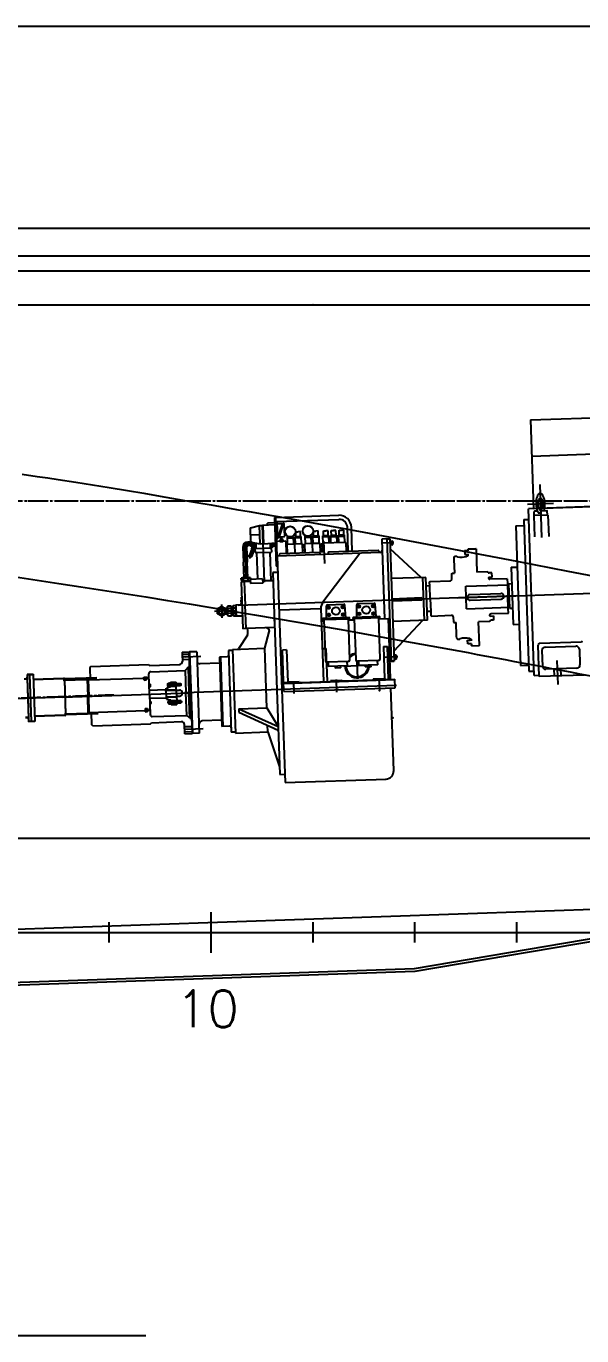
# Model space of a CAD drawing. Extents: x -79364 to 3230, y 28528 to 72157.
# Drawn here: x -68678 to -65952, y 46279 to 52697 of the extents above; entities that cross this region are included whole.
import ezdxf

# ---------------------------------------------------------------- set-up
doc = ezdxf.new("R2010")
doc.units = 0
doc.header["$LTSCALE"] = 500
doc.linetypes.add('CENTER', pattern=[7, 4, -1, 1, -1])
doc.linetypes.add('PHANTOM', pattern=[2.1, 1.25, -0.2, 0.125, -0.2, 0.125, -0.2])
doc.layers.get('0').update_dxf_attribs({"linetype": 'CONTINUOUS'})
doc.layers.add('AM_5', color=1, linetype='CONTINUOUS', lineweight=25)
for name, color, linetype in [('S0CE1', 1, 'CENTER'), ('S0CO1', 1, 'CONTINUOUS'), ('S0CO2', 2, 'CONTINUOUS'), ('S0CO3', 3, 'CONTINUOUS'), ('S0PH1', 1, 'PHANTOM'), ('S0TX2', 2, 'CONTINUOUS')]:
    doc.layers.add(name, color=color, linetype=linetype)
doc.styles.add('18', font='romans', dxfattribs={"height": 180})

# ---------------------------------------------------------------- blocks, each defined once
blk = doc.blocks.new('A$C64097268')
for p, q in [((5000, -100), (5000, 100)), ((-2758.9, 0), (35128.7, 0)), ((4500, -50), (4500, 50)), ((5500, -50), (5500, 50)), ((6000, -50), (6000, 50)), ((6500, -50), (6500, 50))]:
    blk.add_line(p, q)
at = {"layer": 'S0TX2', "style": '18'}
blk.add_text('10', height=180, dxfattribs=at).set_placement((4827.6, -464.2))
blk = doc.blocks.new('*S9')
at = {"layer": 'AM_5', "color": 1}
blk.add_line((-469929.8, -26161.2), (-475396.5, -26161.2), dxfattribs=at)
blk = doc.blocks.new('prop')
at = {"color": 0, "linetype": 'ByBlock'}
for p, q in [((-3407.2, 866.7), (-3417.2, 866.3)), ((-3373, 887.9), (-3402.9, 886.9)), ((-3402.9, 886.9), (-3402.4, 871.9)), ((-3402.4, 871.8), (-3395.5, 672.5)), ((-3390.9, 887.3), (-3383, 657.4)), ((-3373, 887.9), (-3365, 658)), ((-3223.5, 868), (-3372.1, 862.9)), ((-3060.3, 871.2), (-3219.1, 865.7)), ((-3212.5, 693.3), (-3218.3, 863.2)), ((-3400.7, 676.8), (-3410.7, 676.5)), ((-3395.5, 672), (-3395, 657)), ((-3365, 658), (-3395, 657)), ((-3217.3, 688.2), (-3365.9, 683)), ((-3054.2, 696.3), (-3213, 690.8))]:
    blk.add_line(p, q, dxfattribs=at)
at = {"color": 0, "linetype": 'PHANTOM'}
blk.add_line((-2977.7, 786.5), (-7020, 646.6), dxfattribs=at)
at = {"color": 0, "linetype": 'ByBlock'}
for centre, start, end in [((-3407.4, 871.7), 271.982, 1.982), ((-3223.3, 863.1), 1.982, 91.982), ((-3400.5, 671.8), 1.982, 91.982), ((-3217.5, 693.2), 271.982, 1.982)]:
    blk.add_arc(centre, 5, start, end, dxfattribs=at)
blk = doc.blocks.new('ge')
at = {"color": 0, "linetype": 'ByBlock'}
for p, q in [((-933.2, 2136.6), (-383.6, 2155.6)), ((-933.2, 2136.6), (-918.2, 1702.3)), ((-927.1, 1959.5), (-377.4, 1978.5)), ((-887.3, 1820.1), (-878.3, 1560.6)), ((-887.3, 1820.1), (-878.3, 1560.6)), ((226.1, 1741.9), (-943.2, 1701.4)), ((-2184.4, 1658.7), (-1873.5, 1669.5)), ((-820.7, 1726.6), (-947.2, 1722.3)), ((-914.9, 884.4), (-943.2, 1701.4)), ((-918.2, 1702.3), (-368.5, 1721.3)), ((-847.1, 1670.7), (-917, 1668.3)), ((-914.5, 1668.4), (-914.3, 1688.5)), ((-912.4, 1690.4), (-899.9, 1690.9)), ((-894.8, 1681.7), (-893.2, 1681.6)), ((-891.6, 1681.7), (-893.2, 1681.6)), ((-891.6, 1681.7), (-890.3, 1681.7)), ((-890.3, 1681.7), (-882.9, 1681.8)), ((-883.8, 1693.9), (-884, 1694.6)), ((-883.6, 1692.9), (-883.8, 1693.9)), ((-883.4, 1692.1), (-883.6, 1692.9)), ((-883.2, 1691), (-883.4, 1692.1)), ((-883.3, 1691.5), (-853.2, 1692.5)), ((-882.9, 1689.8), (-883.2, 1691)), ((-882.5, 1688.3), (-882.9, 1689.8)), ((-882.5, 1688.3), (-882.4, 1687.8)), ((-882.4, 1687.8), (-881.5, 1683.6)), ((-882.1, 1686.8), (-881.7, 1684.8)), ((-849.6, 1670.6), (-851.2, 1690.7)), ((-847.1, 1670.7), (-843.4, 1565.6)), ((-2307.2, 1607.7), (-2262.6, 1619.2)), ((-2304.8, 1537.7), (-2307.2, 1607.7)), ((-2262.6, 1619.2), (-2247.6, 1619.7)), ((-2259.5, 1529.3), (-2262.6, 1619.2)), ((-2187.7, 1621.8), (-2247.6, 1619.7)), ((-2244.5, 1529.8), (-2247.6, 1619.7)), ((-2241.5, 1529.9), (-2244.6, 1619.8)), ((-2188, 1631.8), (-2223, 1630.6)), ((-2222.6, 1620.6), (-2223, 1630.6)), ((-2184.4, 1658.7), (-2188.9, 1658.6)), ((-2188.9, 1658.6), (-2180.7, 1419.4)), ((-2173.7, 1419.7), (-2181.9, 1658.8)), ((-2181.2, 1638.8), (-1872.9, 1649.5)), ((-2175, 1635.2), (-2181.1, 1635)), ((-2172.3, 1556.1), (-2175, 1635.2)), ((-2149.4, 1628), (-2174.7, 1627.2)), ((-2171.1, 1562.6), (-2148.5, 1630.9)), ((-2168.8, 1561.8), (-2146.1, 1630.1)), ((-2166.4, 1561), (-2143.7, 1629.3)), ((-2143.7, 1629.3), (-2148.5, 1630.9)), ((-2143.2, 1628.3), (-2144.1, 1628.2)), ((-2139, 1566.6), (-2141.1, 1626.3)), ((-1827.4, 1491.7), (-1831.5, 1610.9)), ((-1807.4, 1492.4), (-1811.5, 1611.6)), ((-1005.3, 1617.2), (-965.3, 1618.6)), ((-1005.3, 1617.2), (-981.7, 933.6)), ((-966.4, 1648.6), (-941.4, 1649.4)), ((-966.4, 1648.6), (-940.6, 905)), ((-941.3, 1647.9), (-941, 1647.9)), ((-917, 1668.3), (-913.4, 1563.3)), ((-2261.1, 1574.2), (-2306, 1572.7)), ((-2304.9, 1543.3), (-2305.7, 1539.8)), ((-2178.4, 1555.9), (-2172.3, 1556.1)), ((-2133.8, 1542.1), (-2177.4, 1540.6)), ((-2172.5, 1563.5), (-2170.8, 1563.5)), ((-2171.1, 1562.6), (-2166.4, 1561)), ((-2165.5, 1563.7), (-2141, 1564.6)), ((-2163.5, 1548.9), (-2163.2, 1541.6)), ((-2161.4, 1549.5), (-2148.9, 1549.9)), ((-2161.1, 1541.1), (-2148.6, 1541.5)), ((-2161.1, 1541.1), (-2148.6, 1541.5)), ((-2159.1, 1541.7), (-2159.3, 1549)), ((-2158.2, 1549.6), (-2158.7, 1564)), ((-2155.2, 1549.7), (-2155.7, 1564.1)), ((-2155.2, 1549.7), (-2154.9, 1541.3)), ((-2152.2, 1549.8), (-2152.7, 1564.2)), ((-2150.7, 1542), (-2151, 1549.3)), ((-2146.6, 1542.2), (-2146.8, 1549.4)), ((-2133.8, 1542.1), (-2131.7, 1481.2)), ((-2095.9, 1564.2), (-2125.8, 1563.2)), ((-2124.6, 1526.2), (-2125.8, 1563.2)), ((-2095.6, 1557.2), (-2125.6, 1556.2)), ((-2119.9, 1565), (-2119.8, 1563.4)), ((-2110.8, 1563.7), (-2119.8, 1563.4)), ((-2110.8, 1563.7), (-2101.9, 1564)), ((-2101.9, 1565.6), (-2101.9, 1564)), ((-2094.6, 1527.3), (-2095.9, 1564.2)), ((-2088.3, 1579.2), (-2088, 1579.2)), ((-2057.4, 1565.6), (-2087.4, 1564.5)), ((-2086.1, 1527.6), (-2087.4, 1564.5)), ((-2057.1, 1558.6), (-2087.1, 1557.5)), ((-2084.6, 1588.6), (-2073.2, 1589)), ((-2083.8, 1564.7), (-2084.6, 1588.6)), ((-2061.8, 1589.4), (-2073.2, 1589)), ((-2060.9, 1565.4), (-2061.8, 1589.4)), ((-2056.1, 1528.6), (-2057.4, 1565.6)), ((-2008.9, 1567.2), (-2038.9, 1566.2)), ((-2037.6, 1529.2), (-2038.9, 1566.2)), ((-2008.7, 1560.3), (-2038.6, 1559.2)), ((-2033, 1568), (-2032.9, 1566.4)), ((-2023.9, 1566.7), (-2032.9, 1566.4)), ((-2023.9, 1566.7), (-2014.9, 1567)), ((-2015, 1568.7), (-2014.9, 1567)), ((-2007.6, 1530.3), (-2008.9, 1567.2)), ((-2001.3, 1582.2), (-2001.1, 1582.3)), ((-1970.4, 1568.6), (-2000.4, 1567.5)), ((-1999.1, 1530.6), (-2000.4, 1567.5)), ((-1970.2, 1561.6), (-2000.2, 1560.5)), ((-1997.7, 1591.6), (-1986.3, 1592)), ((-1996.9, 1567.7), (-1997.7, 1591.6)), ((-1974.8, 1592.4), (-1986.3, 1592)), ((-1974, 1568.5), (-1974.8, 1592.4)), ((-1969.2, 1531.6), (-1970.4, 1568.6)), ((-1921.7, 1570.2), (-1951.7, 1569.1)), ((-1950.4, 1532.2), (-1951.7, 1569.1)), ((-1921.5, 1563.2), (-1951.4, 1562.1)), ((-1949, 1593.2), (-1937.5, 1593.6)), ((-1948.1, 1569.3), (-1949, 1593.2)), ((-1947.8, 1543.2), (-1944, 1432.6)), ((-1926.1, 1593.9), (-1937.5, 1593.6)), ((-1925.3, 1570), (-1926.1, 1593.9)), ((-1920.4, 1533.2), (-1921.7, 1570.2)), ((-1883.2, 1571.5), (-1913.2, 1570.5)), ((-1911.9, 1533.5), (-1913.2, 1570.5)), ((-1883, 1564.5), (-1913, 1563.5)), ((-1910.5, 1594.5), (-1899, 1594.9)), ((-1909.7, 1570.6), (-1910.5, 1594.5)), ((-1887.6, 1595.3), (-1899, 1594.9)), ((-1886.8, 1571.4), (-1887.6, 1595.3)), ((-1882, 1534.5), (-1883.2, 1571.5)), ((-1845.1, 1572.8), (-1875, 1571.8)), ((-1873.8, 1534.8), (-1875, 1571.8)), ((-1844.8, 1565.8), (-1874.8, 1564.8)), ((-1872.3, 1595.8), (-1860.9, 1596.2)), ((-1871.5, 1571.9), (-1872.3, 1595.8)), ((-1849.4, 1596.6), (-1860.9, 1596.2)), ((-1848.6, 1572.7), (-1849.4, 1596.6)), ((-1843.8, 1535.8), (-1845.1, 1572.8)), ((-1638, 1553.3), (-1662.9, 1552.4)), ((-1662.9, 1552.4), (-1661, 1497.4)), ((-1638, 1553.3), (-1623, 1553.8)), ((-1638, 1553.3), (-1617.2, 953.6)), ((-1638, 1553.3), (-1617.2, 953.6)), ((-1623, 1553.8), (-1602.2, 954.2)), ((-1622.6, 1542.8), (-1611.8, 1543.2)), ((-1611.2, 1525.2), (-1611.8, 1543.2)), ((-1610.6, 1542), (-1610, 1526.4)), ((-2343.7, 1513.1), (-2341.1, 1439.5)), ((-2334.7, 1513.4), (-2329.5, 1363)), ((-2325.7, 1513.7), (-2323.1, 1440.1)), ((-2305.7, 1538.4), (-2320.5, 1537.9)), ((-2300.2, 1529.6), (-2320.2, 1528.9)), ((-2305.1, 1520.5), (-2319.9, 1519.9)), ((-2306.9, 1529.4), (-2298, 1529.7)), ((-2305, 1519.1), (-2305.7, 1539.8)), ((-2304, 1515.6), (-2305, 1519.1)), ((-2304.8, 1537.7), (-2259.5, 1529.3)), ((-2298.9, 1536.6), (-2304.7, 1536.4)), ((-2299.1, 1522.7), (-2304.2, 1522.6)), ((-2304, 1515.6), (-2300.2, 1515.8)), ((-2297, 1536.2), (-2303.6, 1494.3)), ((-2298, 1529.7), (-2301.6, 1529.6)), ((-2291.1, 1535.1), (-2297.7, 1493.3)), ((-2285.2, 1534), (-2291.7, 1492.4)), ((-2289.8, 1506.3), (-2199.8, 1509.4)), ((-2284.8, 1506.5), (-2284.1, 1486.5)), ((-2284.1, 1486.5), (-2204.1, 1489.2)), ((-2281, 1533.3), (-2280, 1506.6)), ((-2276.6, 1486.7), (-2272.1, 1356.2)), ((-2259.5, 1529.3), (-2184.5, 1531.9)), ((-2245.8, 1535.8), (-2239, 1341)), ((-2211.6, 1489), (-2206.8, 1348.5)), ((-2210.3, 1531), (-2209.5, 1509.1)), ((-2204.8, 1509.2), (-2204.1, 1489.2)), ((-2201.6, 1533), (-2189.6, 1533.5)), ((-2200.6, 1531.3), (-2199.8, 1509.4)), ((-2200.6, 1531.3), (-2200.3, 1522.7)), ((-2199.5, 1526.2), (-2186.5, 1526.6)), ((-2199.2, 1519.3), (-2186.3, 1519.7)), ((-2185.8, 1531.8), (-2185.5, 1523.2)), ((-1670.7, 1487.1), (-2175.4, 1469.6)), ((-2165.6, 1477), (-2165.4, 1470)), ((-1968.9, 1486.8), (-2162.7, 1480.1)), ((-2090.3, 1527.4), (-2128.8, 1526.1)), ((-2128.8, 1526.1), (-2127.3, 1481.3)), ((-2051.9, 1528.7), (-2090.3, 1527.4)), ((-2090.3, 1527.4), (-2088.8, 1482.6)), ((-2050.3, 1484), (-2051.9, 1528.7)), ((-2041.7, 1524), (-2051.7, 1523.6)), ((-2051.7, 1523.6), (-2050.8, 1498.8)), ((-2050.8, 1498.8), (-2040.8, 1499.1)), ((-2003.4, 1530.4), (-2041.9, 1529.1)), ((-2041.9, 1529.1), (-2040.3, 1484.3)), ((-1964.9, 1531.7), (-2003.4, 1530.4)), ((-2003.4, 1530.4), (-2001.8, 1485.7)), ((-1965.8, 1483.9), (-1965.5, 1476.9)), ((-1963.4, 1487), (-1964.9, 1531.7)), ((-1954.7, 1527), (-1964.7, 1526.7)), ((-1963.9, 1501.7), (-1953.9, 1502.1)), ((-1839, 1536), (-1954.9, 1532)), ((-1954.9, 1532), (-1954.7, 1527)), ((-1953.4, 1487.3), (-1954.9, 1532)), ((-1951.2, 1244.8), (-1769.6, 1483.7)), ((-1925.8, 1485.3), (-1925.5, 1478.3)), ((-1681, 1496.8), (-1922.9, 1488.4)), ((-1839, 1536), (-1837.4, 1491.3)), ((-1676.7, 1494.6), (-1676.5, 1486.9)), ((-1602.8, 1534.5), (-1664.8, 1532.3)), ((-1661, 1497.4), (-1649.5, 1162.6)), ((-1611.2, 1525.2), (-1622, 1524.8)), ((-1470.1, 1364), (-1621.3, 1505.1)), ((-1238.9, 1495), (-1256.5, 1494.4)), ((-1256.5, 1494.4), (-1255.9, 1476.4)), ((-1255.9, 1476.4), (-1243.9, 1476.8)), ((-1243.8, 1475.8), (-1243.9, 1476.8)), ((-1239.2, 1476), (-1239.4, 1480)), ((-1238.2, 1504.5), (-1239.2, 1503.4)), ((-1239.1, 1500.2), (-1239.2, 1503.4)), ((-1238.9, 1495), (-1239.2, 1503.4)), ((-1238.2, 1504.5), (-1201.3, 1505.7)), ((-1201.3, 1505.7), (-1200.2, 1504.8)), ((-1200.2, 1504.8), (-1201.3, 1505.7)), ((-1200.2, 1504.8), (-1196.2, 1389.8)), ((-2338.5, 1362.7), (-2341.1, 1439.5)), ((-2320.5, 1363.3), (-2323.1, 1440.1)), ((-2306.2, 1457.6), (-2318.4, 1473)), ((-2173.7, 1419.7), (-2180.7, 1419.4)), ((-2175.4, 1469.6), (-2167.1, 1231.4)), ((-1308.7, 1462.5), (-1308.8, 1462.6)), ((-1308.8, 1462), (-1308.4, 1452)), ((-1308.4, 1452), (-1306.1, 1385.6)), ((-1306.5, 1465.9), (-1307.1, 1466.4)), ((-1303, 1468.2), (-1294, 1468.5)), ((-1244, 1470.2), (-1239, 1470.4)), ((-1239.2, 1476), (-1243.8, 1475.8)), ((-1239, 1470.4), (-1239.2, 1476)), ((-1028.3, 1414.3), (-998.3, 1415.3)), ((-1028.3, 1414.3), (-1018.6, 1134.4)), ((-2352, 1360.4), (-2351.6, 1349)), ((-2351.6, 1349), (-2352, 1360.4)), ((-2347.4, 1362.4), (-2311.6, 1363.6)), ((-2311.6, 1363.6), (-2347.4, 1362.4)), ((-2346.9, 1347.4), (-2311.1, 1348.6)), ((-2346.9, 1347.4), (-2311, 1348.6)), ((-2311.1, 1348.6), (-2346.9, 1347.4)), ((-2311.1, 1348.6), (-2346.9, 1347.4)), ((-2340.3, 1349.4), (-2340.7, 1360.8)), ((-2340.3, 1349.4), (-2340.7, 1360.8)), ((-2329.1, 1352.9), (-2329, 1348)), ((-2317.8, 1350.2), (-2318.1, 1361.6)), ((-2317.7, 1350.2), (-2318.1, 1361.6)), ((-2310.8, 1344.9), (-2311, 1348.6)), ((-2310.8, 1345.1), (-2311, 1348.6)), ((-2247.5, 1357.1), (-2307.5, 1355)), ((-2307.5, 1355), (-2306.8, 1335)), ((-2306.5, 1350.6), (-2306.9, 1362)), ((-2306.9, 1362), (-2306.5, 1350.6)), ((-2247.5, 1357.1), (-2246.8, 1337.1)), ((-2196.2, 1348.8), (-2242.2, 1347.3)), ((-2172.6, 1389.7), (-2197.6, 1388.8)), ((-2197.6, 1388.8), (-2192.2, 1233.9)), ((-1445.7, 1364.8), (-1616.2, 1358.9)), ((-1462.3, 1364.2), (-1455.1, 1154.4)), ((-1438.4, 1154.9), (-1445.7, 1364.8)), ((-1425.8, 1345.5), (-1325.9, 1348.9)), ((-1319.1, 1383.2), (-1317.1, 1385.2)), ((-1318.2, 1357.2), (-1319.1, 1383.2)), ((-1317.1, 1385.2), (-1306.1, 1385.6)), ((-1142.1, 1391.7), (-1196.2, 1389.8)), ((-1142.1, 1391.7), (-1141, 1390.7)), ((-1140.9, 1387.7), (-1141, 1390.7)), ((-1140.9, 1387.7), (-1136.3, 1387.9)), ((-1140.1, 1364), (-1135.5, 1364.1)), ((-1136.3, 1387.9), (-1136.3, 1386.5)), ((-1122.3, 1387), (-1136.3, 1386.5)), ((-1135.6, 1365.5), (-1121.6, 1366)), ((-1135.5, 1364.1), (-1135.6, 1365.5)), ((-1047.9, 1358.5), (-1131.8, 1355.6)), ((-1121.6, 1366), (-1122.3, 1387)), ((-1047.9, 1358.5), (-1046.8, 1357.6)), ((-1046.8, 1357.6), (-1046.1, 1335.2)), ((-2337.1, 1344), (-2352.1, 1343.5)), ((-2352.1, 1343.5), (-2344.2, 1113.6)), ((-2346.8, 1343.8), (-2347, 1347.4)), ((-2346.8, 1343.6), (-2346.9, 1347.4)), ((-2312.2, 1344.8), (-2337.1, 1344)), ((-2337.1, 1344), (-2333.2, 1229)), ((-2246.8, 1337.1), (-2306.8, 1335)), ((-1427, 1322.9), (-1444.2, 1322.3)), ((-1427.8, 1343.4), (-1425.8, 1345.5)), ((-1427, 1322.4), (-1427.8, 1343.4)), ((-1424.9, 1260.5), (-1427, 1322.9)), ((-1424.9, 1260.5), (-1427, 1322.4)), ((-1290, 1265.1), (742.1, 1335.5)), ((-1250.2, 1321.5), (-1040.4, 1328.8)), ((-1246.4, 1211.6), (-1250.2, 1321.5)), ((-1229.8, 1281.2), (-1077.9, 1286.5)), ((-1046.1, 1335.2), (-1043.9, 1273.7)), ((-1040.5, 1333.8), (-1025.5, 1334.3)), ((-1040.5, 1333.8), (-1036.4, 1213.9)), ((-2468.7, 1210.3), (-2448.6, 1222.8)), ((-2448.9, 1232.3), (-2446.7, 1166.3)), ((-2448.6, 1222.8), (-2427.7, 1211.7)), ((-2405.4, 1224.4), (-2415.5, 1224.1)), ((-2393.9, 1221.1), (-2392.5, 1181.3)), ((-2392.3, 1227.8), (-2380.9, 1228.2)), ((-2357.6, 1229.9), (-2379.1, 1229.2)), ((-2379.1, 1229.2), (-2377.2, 1174.2)), ((-2378.9, 1221.6), (-2377.5, 1181.8)), ((-1003.8, 1275), (-2367.7, 1227.8)), ((-2349, 1254.3), (-2353.5, 1254.1)), ((-2353.5, 1254.1), (-2352.8, 1235.1)), ((-2352.8, 1267.4), (-2352.4, 1255.9)), ((-2333.7, 1229), (-2329.7, 1114.1)), ((-2192.2, 1233.9), (-2177.7, 814.2)), ((-2167.1, 1231.4), (-2152.7, 815)), ((-1933.9, 1164.1), (-1933.9, 1226.1)), ((-1929.1, 1231.1), (-1848.5, 1233.9)), ((-1923, 1208.3), (-1923.5, 1225.3)), ((-1853, 1210.7), (-1853.6, 1227.7)), ((-1839, 1167.4), (-1843.3, 1229.2)), ((-1785.3, 1169.2), (-1785.2, 1231.2)), ((-1766.1, 1222.2), (-1783.1, 1221.7)), ((-1780.4, 1236.3), (-1699.8, 1239)), ((-1774.3, 1213.5), (-1774.9, 1230.4)), ((-1713.1, 1224.1), (-1696.1, 1224.7)), ((-1704.3, 1215.9), (-1704.9, 1232.9)), ((-1690.3, 1172.5), (-1694.6, 1234.4)), ((-1466.6, 1264), (-1612.8, 1259)), ((-1466.3, 1254), (-1612.4, 1249)), ((-1466.6, 1264), (-1466.3, 1254)), ((-1424.9, 1260.5), (-1422.7, 1198)), ((-1424.9, 1260.5), (-1422.7, 1198.5)), ((-1228.9, 1253.2), (-1077, 1258.5)), ((-1041.8, 1212.1), (-1043.9, 1273.7)), ((-2411.8, 1200.5), (-2483.8, 1198.1)), ((-2467.9, 1186.6), (-2468.7, 1210.3)), ((-2447, 1175.5), (-2467.9, 1186.6)), ((-2426.9, 1188), (-2447, 1175.5)), ((-2431.8, 1213.9), (-2421.1, 1214.2)), ((-2430.3, 1185.9), (-2420.2, 1186.2)), ((-2427.7, 1211.7), (-2426.9, 1188)), ((-2422.8, 1200.2), (-2396.5, 1201.1)), ((-2420, 1182.5), (-2421.3, 1218)), ((-2405, 1212.6), (-2415.1, 1212.3)), ((-2404.2, 1189), (-2414.3, 1188.6)), ((-2413.9, 1176.8), (-2403.7, 1177.1)), ((-2410, 1200.6), (-2393.2, 1201.2)), ((-2398, 1183.3), (-2399.3, 1218.7)), ((-2399.1, 1215), (-2393.7, 1215.2)), ((-2398.2, 1187), (-2392.7, 1187.2)), ((-2394.7, 1201.1), (-2376.7, 1201.8)), ((-2380.4, 1214.9), (-2391.9, 1214.5)), ((-2379.5, 1188.4), (-2390.9, 1188)), ((-2379, 1175.1), (-2390.5, 1174.7)), ((-2346.3, 1175.3), (-2377.2, 1174.2)), ((-2190.1, 1172.1), (-2188.6, 1128.1)), ((-2166.2, 1205.2), (-1961.4, 1212.2)), ((-1961.4, 1212.8), (-1949, 854.1)), ((-1951.8, 1158.5), (-1951.9, 1161.5)), ((-1823, 1167.9), (-1949.9, 1163.5)), ((-1822.8, 1160.9), (-1949.7, 1156.5)), ((-1946.2, 1156.6), (-1939.3, 957.1)), ((-1914.8, 1217.1), (-1931.7, 1216.5)), ((-1913.5, 1181.1), (-1930.5, 1180.5)), ((-1922.3, 1189.3), (-1921.7, 1172.3)), ((-1861.8, 1218.9), (-1844.8, 1219.5)), ((-1860.5, 1183), (-1843.6, 1183.5)), ((-1852.3, 1191.7), (-1851.8, 1174.8)), ((-1819.4, 961.2), (-1826.3, 1160.8)), ((-1826.1, 1156.5), (-1797.4, 1157.5)), ((-1820.8, 1163), (-1820.9, 1166)), ((-1803.1, 1163.6), (-1803.2, 1166.6)), ((-1674.3, 1173.1), (-1801.3, 1168.7)), ((-1674.1, 1166.1), (-1801, 1161.7)), ((-1797.5, 1161.8), (-1790.6, 962.2)), ((-1764.8, 1186.3), (-1781.8, 1185.7)), ((-1773.6, 1194.5), (-1773, 1177.5)), ((-1711.9, 1188.1), (-1694.9, 1188.7)), ((-1703.7, 1196.9), (-1703.1, 1179.9)), ((-1670.7, 966.4), (-1677.6, 1165.9)), ((-1677.4, 1161.7), (-1629.5, 1163.3)), ((-1672.2, 1168.1), (-1672.3, 1171.1)), ((-1622.9, 973.4), (-1629.5, 1163.3)), ((-1422.7, 1198), (-1439.9, 1197.4)), ((-1422.7, 1198.5), (-1422, 1177.5)), ((-1422, 1177.5), (-1419.9, 1175.6)), ((-1419.9, 1175.6), (-1320, 1179.1)), ((-1311.7, 1171.3), (-1310.8, 1145.4)), ((-1246.4, 1211.6), (-1036.6, 1218.9)), ((-1133.6, 1176.9), (-1129, 1177.1)), ((-1129, 1177.1), (-1129, 1175.7)), ((-1129, 1175.7), (-1115, 1176.2)), ((-1042, 1188.7), (-1125.9, 1185.8)), ((-1115, 1176.2), (-1114.3, 1155.2)), ((-1042, 1188.7), (-1041, 1189.7)), ((-1041, 1189.7), (-1041.8, 1212.1)), ((-1036.4, 1213.9), (-1021.4, 1214.4)), ((-2329.7, 1114.1), (-2344.2, 1113.6)), ((-2188.3, 1119), (-2329.7, 1114.1)), ((-2321.5, 1109.4), (-2320.7, 1085.5)), ((-2235.8, 1017.3), (-2214.7, 1098.8)), ((-1959.3, 1151.9), (-1946, 1152.4)), ((-1438.4, 1154.9), (-1609, 1149)), ((-1462.8, 1154.1), (-1603.9, 1002.9)), ((-1310.8, 1145.4), (-1308.8, 1143.4)), ((-1308.8, 1143.4), (-1297.8, 1143.8)), ((-1295.5, 1077.5), (-1297.8, 1143.8)), ((-1133.7, 1149.1), (-1187.8, 1147.2)), ((-1183.9, 1032.3), (-1187.8, 1147.2)), ((-1133.7, 1149.1), (-1132.7, 1150.1)), ((-1132.8, 1153.1), (-1128.2, 1153.3)), ((-1132.8, 1153.1), (-1132.7, 1150.1)), ((-1114.3, 1155.2), (-1128.3, 1154.7)), ((-1128.2, 1153.3), (-1128.3, 1154.7)), ((-1018.6, 1134.4), (-988.6, 1135.5)), ((-2321.5, 1082.6), (-2366.3, 1014.9)), ((-1295.1, 1067.5), (-1295.5, 1077.5)), ((-1295.1, 1066.9), (-1295.1, 1066.9)), ((-1292.6, 1063.7), (-1293.2, 1063.1)), ((-1288.9, 1061.7), (-1279.9, 1062)), ((-1241.3, 1056.7), (-1229.3, 1057.1)), ((-1240.7, 1038.7), (-1241.3, 1056.7)), ((-1223.1, 1039.3), (-1240.7, 1038.7)), ((-1230, 1063.7), (-1225, 1063.9)), ((-1224.8, 1058.3), (-1229.4, 1058.1)), ((-1229.4, 1058.1), (-1229.3, 1057.1)), ((-1225, 1063.9), (-1224.8, 1058.3)), ((-1224.8, 1058.3), (-1224.6, 1054.3)), ((-1223.1, 1039.3), (-1222.8, 1030.9)), ((-1222.9, 1034.1), (-1222.8, 1030.9)), ((-1221.8, 1030), (-1222.8, 1030.9)), ((-1221.8, 1030), (-1184.8, 1031.3)), ((-1184.8, 1031.3), (-1183.9, 1032.3)), ((-1183.9, 1032.3), (-1184.8, 1031.3)), ((-890.7, 878.7), (-896.1, 1033.6)), ((-888.4, 1041.9), (-684.5, 1048.9)), ((-861.7, 1022.8), (-709.8, 1028.1)), ((-2645.3, 975.6), (-2603.3, 977)), ((-2645.3, 975.6), (-2603.3, 977)), ((-2642.4, 998.2), (-2607.4, 999.4)), ((-2642.4, 998.2), (-2640.8, 953.2)), ((-2642, 988.2), (-2607.1, 989.4)), ((-2641.2, 963.2), (-2606.2, 964.4)), ((-2626.9, 976.2), (-2551.1, 978.9)), ((-2607.4, 999.4), (-2593.6, 599.7)), ((-2600.5, 799.5), (-2607.4, 999.4)), ((-2570.4, 1000.7), (-2605.4, 999.5)), ((-2605.4, 999.5), (-2591.6, 599.7)), ((-2570.4, 1000.7), (-2563.5, 800.8)), ((-2421.5, 975.8), (-2458.4, 974.6)), ((-2458.4, 974.6), (-2446.7, 634.8)), ((-2453.4, 974.7), (-2441.7, 634.9)), ((-2394.5, 1006.8), (-2414.5, 1006.1)), ((-2414.5, 1006.1), (-2400.7, 606.3)), ((-2394.7, 1011.8), (-2235.8, 1017.3)), ((-2394.7, 1011.8), (-2380.5, 602)), ((-2225.7, 726.2), (-2235.8, 1017.3)), ((-2129.5, 1009.7), (-2149.4, 1009)), ((-2142.4, 805.4), (-2149.4, 1009)), ((-2129.5, 1009.7), (-2124, 851)), ((-1954.6, 1015.8), (-1934.6, 1016.5)), ((-1929, 854.8), (-1934.6, 1016.5)), ((-1654.7, 1026.1), (-1634.8, 1026.8)), ((-1654.7, 1026.1), (-1649.2, 867.5)), ((-1583.4, 974.8), (-1645.4, 972.7)), ((-1629.2, 865.2), (-1634.8, 1026.8)), ((-1619.2, 865.5), (-1622.9, 973.4)), ((-1592.4, 983.5), (-1603.2, 983.1)), ((-1602.6, 965.1), (-1591.8, 965.5)), ((-1592.4, 983.5), (-1591.8, 965.5)), ((-1590.6, 966.8), (-1591.2, 982.4)), ((-877.1, 1006.3), (-874.5, 930.3)), ((-693.2, 1012.6), (-690.6, 936.7)), ((-3090.2, 927.7), (-3095, 922.5)), ((-3095, 922.5), (-3093, 862.5)), ((-3090.2, 927.7), (-2807.4, 937.5)), ((-2807.4, 937.5), (-2802.2, 932.6)), ((-2802.2, 932.6), (-2655.3, 937.7)), ((-2796.2, 902.8), (-2627.3, 908.7)), ((-2612.8, 924.2), (-2627.3, 908.7)), ((-2612.8, 924.2), (-2627.3, 908.7)), ((-2627.3, 908.7), (-2623.5, 798.7)), ((-2627.3, 908.7), (-2623.5, 798.7)), ((-2612.8, 924.2), (-2602.8, 924.5)), ((-2612.8, 924.2), (-2604.8, 924.5)), ((-2612.8, 924.2), (-2604.8, 924.5)), ((-2612.8, 924.2), (-2604.2, 674.3)), ((-2612.8, 924.2), (-2608.5, 799.3)), ((-2612.8, 924.2), (-2608.5, 799.3)), ((-2457.4, 944.6), (-2553.3, 941.3)), ((-1827.1, 953), (-1931, 949.4)), ((-1926, 949.6), (-1925.3, 928.6)), ((-1831.3, 931.8), (-1925.3, 928.6)), ((-1892.3, 929.7), (-1892, 920.7)), ((-1864, 921.7), (-1892, 920.7)), ((-1864, 921.7), (-1864.3, 930.7)), ((-1849.1, 930.6), (-1743.6, 934.3)), ((-1831.3, 931.8), (-1832.1, 952.8)), ((-1784.9, 954.8), (-1781.8, 867.9)), ((-1678.4, 958.1), (-1782.3, 954.5)), ((-1777.3, 954.7), (-1776.6, 933.7)), ((-1682.7, 937), (-1776.6, 933.7)), ((-1743.6, 934.9), (-1743.3, 925.9)), ((-1715.3, 926.8), (-1743.3, 925.9)), ((-1715.3, 926.8), (-1715.7, 935.8)), ((-1682.7, 937), (-1683.4, 957.9)), ((-1617.2, 953.6), (-1622.2, 953.5)), ((-1617.2, 953.6), (-1602.2, 954.2)), ((-1602.2, 954.2), (-1617.2, 953.6)), ((-981.7, 933.6), (-941.7, 935)), ((-940.6, 905), (-915.7, 905.9)), ((-706, 920.1), (-857.9, 914.9)), ((-818.5, 916.2), (-817.3, 881.3)), ((-803.4, 958.4), (-799.3, 840.2)), ((-785.5, 917.4), (-784.3, 882.4)), ((-3225.6, 860.5), (-3108, 864.5)), ((-3108, 864.5), (-3105.2, 782.1)), ((-3103.1, 862.2), (-2829.1, 871.7)), ((-3103.1, 862.2), (-3100.3, 782.2)), ((-2829.3, 876.7), (-2817.3, 877.1)), ((-2828.8, 861.7), (-2829.3, 876.7)), ((-2829.2, 873.1), (-2817.9, 862.6)), ((-2829, 868.8), (-2822.1, 862.4)), ((-2828.9, 864.6), (-2826.4, 862.3)), ((-2828.8, 862.2), (-2816.8, 862.6)), ((-2828.8, 861.7), (-2816.8, 862.1)), ((-2828.7, 876.7), (-2816.9, 865.7)), ((-2824.4, 876.8), (-2817, 870)), ((-2820.2, 877), (-2817.2, 874.2)), ((-2816.8, 862.1), (-2817.3, 877.1)), ((-2805.3, 872.5), (-2817.1, 872.1)), ((-2817.1, 872.1), (-2816.8, 862.1)), ((-2802.4, 792.6), (-2805.8, 892.5)), ((-2798.6, 839.7), (-2804, 839.5)), ((-2803.6, 829.5), (-2804, 839.5)), ((-2800.9, 837.5), (-2797.9, 837.6)), ((-2800.7, 831.7), (-2800.9, 837.5)), ((-2797.9, 836.2), (-2800.9, 836.1)), ((-2797.7, 830.3), (-2798, 839.1)), ((-2717.6, 837.5), (-2643.2, 840.1)), ((-2714.4, 837.6), (-2656.4, 839.6)), ((-2711.6, 845.5), (-2710.5, 846.8)), ((-2711.1, 829.9), (-2711.6, 845.5)), ((-2710.5, 846.8), (-2699.7, 847.1)), ((-2709.9, 828.8), (-2710.5, 846.8)), ((-2699.8, 851.1), (-2671.8, 852.1)), ((-2699.6, 843.5), (-2699.8, 851.1)), ((-2699.7, 847.1), (-2699.1, 829.1)), ((-2699.6, 844.1), (-2650.8, 845.8)), ((-2699.6, 844.6), (-2671.6, 845.6)), ((-2699.2, 832.6), (-2699.6, 843.5)), ((-2671.6, 845.1), (-2671.8, 852.1)), ((-2650.8, 845.8), (-2649.6, 844.7)), ((-2649.2, 835.1), (-2650.4, 833.8)), ((-2649.6, 844.7), (-2649.2, 835.1)), ((-1590, 834.5), (-2630.6, 798.5)), ((-2143.8, 845.4), (-1599.1, 864.2)), ((-2126, 848), (-2143.8, 847.4)), ((-2124, 851), (-2126, 848)), ((-2068, 853), (-2124, 851)), ((-2096.2, 857), (-2094, 795.6)), ((-2068, 853), (-2065.8, 850.1)), ((-2065.8, 850.1), (-1916.2, 855.2)), ((-1914.1, 858.3), (-1916.2, 855.2)), ((-1858.1, 860.2), (-1914.1, 858.3)), ((-1886.3, 864.3), (-1884.2, 802.9)), ((-1884.1, 859.3), (-1864.1, 860)), ((-1858.1, 860.2), (-1855.8, 857.3)), ((-1855.8, 857.3), (-1706.2, 862.5)), ((-1704.2, 865.6), (-1706.2, 862.5)), ((-1648.3, 867.5), (-1704.2, 865.6)), ((-1676.4, 871.5), (-1674.3, 810.1)), ((-1648.3, 867.5), (-1646.1, 864.6)), ((-1646.1, 864.6), (-1599.2, 866.2)), ((-1597.7, 824.2), (-1599.2, 866.2)), ((-914.9, 884.4), (-890.9, 885.2)), ((-668.5, 886.4), (-890.7, 878.7)), ((-3228.9, 777.8), (-2600.5, 799.5)), ((-3102.3, 699.6), (-3105.2, 782.1)), ((-3097.5, 702.3), (-3100.3, 782.2)), ((-2803.6, 829.5), (-2798.2, 829.7)), ((-2803.1, 812.5), (-2721.6, 815.4)), ((-2802.4, 792.6), (-2798.9, 692.6)), ((-2801.7, 772.6), (-2720.3, 775.4)), ((-2797.8, 833.3), (-2800.8, 833.2)), ((-2797.7, 831.9), (-2800.7, 831.7)), ((-2720.9, 795.4), (-2721.6, 815.4)), ((-2721, 813.4), (-2721.6, 815.4)), ((-2721, 813.4), (-2670.6, 815.1)), ((-2720.4, 795.4), (-2721, 813.4)), ((-2720.9, 810.9), (-2670.5, 812.7)), ((-2720.9, 795.4), (-2720.3, 775.4)), ((-2720.8, 822.4), (-2710.9, 822.7)), ((-2720.5, 813.4), (-2720.8, 822.4)), ((-2720.4, 795.4), (-2719.8, 777.4)), ((-2719.8, 777.4), (-2720.3, 775.4)), ((-2719.9, 779.8), (-2669.4, 781.6)), ((-2719.8, 777.4), (-2669.3, 779.1)), ((-2719.3, 777.4), (-2719, 768.4)), ((-2709.9, 828.8), (-2711.1, 829.9)), ((-2711, 827.7), (-2699, 828.1)), ((-2710.9, 822.7), (-2711, 827.7)), ((-2699.1, 829.1), (-2709.9, 828.8)), ((-2650.4, 833.8), (-2699.2, 832.1)), ((-2699, 828.1), (-2699.2, 832.6)), ((-2699.2, 831.6), (-2671.2, 832.6)), ((-2697.6, 831.7), (-2699.1, 830)), ((-2670.6, 815.1), (-2671.2, 833.1)), ((-2670.4, 811.4), (-2670.6, 815.1)), ((-2670.5, 812.1), (-2655, 812.7)), ((-2669.9, 797.1), (-2670.4, 811.4)), ((-2669.9, 797.1), (-2669.4, 782.9)), ((-2669.4, 782.9), (-2669.3, 779.1)), ((-2669.4, 782.1), (-2653.9, 782.7)), ((-2669.3, 779.1), (-2668.7, 761.2)), ((-2640.5, 799.2), (-2640.5, 798.2)), ((-2640.4, 797.2), (-2640.5, 798.2)), ((-2619.7, 688.8), (-2623.5, 798.7)), ((-2619.7, 688.8), (-2623.5, 798.7)), ((-2604.2, 674.3), (-2608.5, 799.3)), ((-2604.2, 674.3), (-2608.5, 799.3)), ((-2600.5, 799.5), (-2593.6, 599.7)), ((-2556.6, 600.9), (-2563.5, 800.8)), ((-2177.7, 814.2), (-2163.4, 399.3)), ((-2152.7, 815), (-2137, 359.6)), ((-2142.4, 805.4), (-1597.7, 824.2)), ((-1603.7, 418.1), (-1617.7, 823.5)), ((-3097.5, 702.3), (-2823.6, 711.8)), ((-2823.9, 721.8), (-2811.9, 722.2)), ((-2823.9, 721.8), (-2823.4, 706.8)), ((-2823.9, 721.3), (-2811.9, 721.7)), ((-2823.8, 718.9), (-2821.5, 721.3)), ((-2823.7, 714.6), (-2817.3, 721.5)), ((-2823.5, 710.4), (-2813, 721.6)), ((-2823.4, 706.8), (-2811.4, 707.2)), ((-2822.8, 706.8), (-2811.8, 718.5)), ((-2818.5, 706.9), (-2811.7, 714.3)), ((-2814.3, 707.1), (-2811.5, 710.1)), ((-2811.6, 712.2), (-2811.9, 722.2)), ((-2811.9, 722.2), (-2811.4, 707.2)), ((-2799.7, 712.6), (-2811.6, 712.2)), ((-2801.1, 755.6), (-2795.7, 755.8)), ((-2801.1, 755.6), (-2800.7, 745.6)), ((-2795.3, 745.8), (-2800.7, 745.6)), ((-2795, 753.7), (-2798, 753.6)), ((-2798, 753.6), (-2797.8, 747.8)), ((-2795, 752.2), (-2798, 752.1)), ((-2794.9, 749.3), (-2797.9, 749.2)), ((-2797.8, 747.8), (-2794.8, 747.9)), ((-2795.1, 755.2), (-2794.8, 746.4)), ((-2719, 768.4), (-2709, 768.8)), ((-2714.7, 753.6), (-2640.3, 756.1)), ((-2711.5, 753.7), (-2653.5, 755.7)), ((-2709, 768.8), (-2708.8, 763.8)), ((-2708.8, 763.8), (-2696.8, 764.2)), ((-2707.6, 762.8), (-2708.7, 761.6)), ((-2708.7, 761.6), (-2708.2, 746)), ((-2708.2, 746), (-2707, 744.8)), ((-2696.8, 763.2), (-2707.6, 762.8)), ((-2707.6, 762.8), (-2707, 744.8)), ((-2707, 744.8), (-2696.2, 745.2)), ((-2696.8, 764.2), (-2696.7, 759.7)), ((-2696.2, 745.2), (-2696.8, 763.2)), ((-2695.1, 760.7), (-2696.8, 762.3)), ((-2647.9, 761.9), (-2696.7, 760.2)), ((-2696.7, 760.7), (-2668.7, 761.7)), ((-2696.7, 759.7), (-2696.3, 748.8)), ((-2696.3, 748.2), (-2647.5, 749.9)), ((-2696.3, 748.8), (-2696, 741.2)), ((-2696.2, 747.7), (-2668.3, 748.7)), ((-2696, 741.2), (-2668, 742.2)), ((-2668.3, 749.2), (-2668, 742.2)), ((-2646.7, 760.7), (-2647.9, 761.9)), ((-2647.5, 749.9), (-2646.3, 751.1)), ((-2646.3, 751.1), (-2646.7, 760.7)), ((-2364.6, 721.4), (-2225.7, 726.2)), ((-2364.6, 721.4), (-2171.5, 634.2)), ((-2364.6, 721.4), (-2364, 704.1)), ((-2225.7, 726.2), (-2171.5, 634.2)), ((-3219.8, 695.6), (-3102.3, 699.6)), ((-3085.3, 642.7), (-3087.4, 702.6)), ((-3080.2, 637.9), (-3085.3, 642.7)), ((-3080.2, 637.9), (-2797.3, 647.6)), ((-2797.3, 647.6), (-2792.5, 652.8)), ((-2792.5, 652.8), (-2645.6, 657.9)), ((-2788.6, 683), (-2619.7, 688.8)), ((-2628.5, 598.4), (-2630.1, 643.4)), ((-2604.2, 674.3), (-2619.7, 688.8)), ((-2604.2, 674.3), (-2619.7, 688.8)), ((-2594.2, 674.7), (-2604.2, 674.3)), ((-2604.2, 674.3), (-2596.2, 674.6)), ((-2604.2, 674.3), (-2596.2, 674.6)), ((-2447.7, 664.7), (-2543.7, 661.4)), ((-2364, 704.1), (-2170.9, 616.9)), ((-2633.1, 620.8), (-2591, 622.3)), ((-2629.8, 633.4), (-2594.8, 634.6)), ((-2628.9, 608.4), (-2593.9, 609.7)), ((-2628.5, 598.4), (-2593.6, 599.7)), ((-2614.6, 621.4), (-2538.8, 624.1)), ((-2556.6, 600.9), (-2591.6, 599.7)), ((-2409.7, 636), (-2446.7, 634.8)), ((-2380.7, 607), (-2400.7, 606.3)), ((-2380.5, 602), (-2221.6, 607.5)), ((-2221.6, 607.5), (-2222.7, 640.3)), ((-2221.6, 607.5), (-2164.7, 436.8)), ((-2163.4, 399.3), (-2138.4, 400.2)), ((-2137, 359.6), (-1640.3, 376.8))]:
    blk.add_line(p, q, dxfattribs=at)
for centre, radius in [((-2111.7, 1589.5), 25.8), ((-2024.8, 1592.5), 25.8), ((-1923.3, 1216.8), 6.5), ((-1853.3, 1219.2), 6.5), ((-1774.6, 1222), 6.5), ((-1739, 1205.2), 19), ((-1704.6, 1224.4), 6.5), ((-2447.8, 1199.1), 14), ((-1922, 1180.8), 6.5), ((-1887.7, 1200), 19), ((-1852, 1183.3), 6.5), ((-1773.3, 1186), 6.5), ((-1703.4, 1188.4), 6.5)]:
    blk.add_circle(centre, radius, dxfattribs=at)
for centre, radius, start, end in [((-790.4, 1729), 115.3, 174.53589, 182.62109), ((-837.8, 1736), 67.5, 165.25079, 176.59999), ((-815.6, 1734.8), 89.3, 164.27489, 168.18629), ((-847.3, 1742.3), 56.8, 156.08789, 162.83449), ((-847.3, 1742.3), 56.8, 156.08789, 162.83449), ((-359.9, 1502.6), 600, 153.57489, 154.03149), ((-867, 1752.6), 34.6, 141.60489, 150.53919), ((-839.3, 1727.4), 56.7, 172.88729, 183.39089), ((-852.3, 1730.8), 43.5, 158.96539, 175.22559), ((-916.5, 1807.1), 39.9, 304.11319, 310.47279), ((-867.9, 1735.5), 27.3, 140.28259, 156.30089), ((-884, 1765.6), 13, 97.9911, 120.48269), ((-884.8, 1748.4), 6, 91.59675, 132.35499), ((-886.7, 1765.5), 13, 63.48087, 85.97248), ((-884.7, 1748.4), 6, 51.6086, 92.36683), ((-900.7, 1734.3), 27.3, 27.66272, 43.681), ((-857.2, 1809.2), 39.9, 233.49079, 239.85039), ((-902.8, 1751.3), 34.6, 33.42435, 42.35867), ((-916, 1728.6), 43.5, 8.73795, 24.99816), ((-1391.5, 1466.9), 600, 29.93211, 30.38865), ((-928.7, 1724.3), 56.7, 0.57269, 11.07629), ((-921.7, 1739.7), 56.8, 21.12907, 27.87564), ((-921.7, 1739.7), 56.8, 21.12907, 27.87564), ((-952.9, 1730.1), 89.3, 15.77728, 19.68865), ((-930.8, 1732.7), 67.5, 7.36359, 18.71281), ((-977.6, 1722.5), 115.3, 1.34249, 9.42769), ((-1871.5, 1609.5), 60, 1.98178, 91.98178), ((-912.3, 1688.5), 2, 91.98179, 179.37919), ((-790.3, 1726.4), 115.3, 181.34249, 189.42769), ((-837.1, 1716.2), 67.5, 187.36359, 198.71279), ((-829.2, 1714.8), 74.6, 195.66059, 198.69469), ((-883.3, 1695.4), 17.1, 195.12099, 208.21369), ((-840.1, 1716), 65.1, 206.25459, 209.35089), ((-876.8, 1698.4), 24.5, 215.46489, 222.96839), ((-839.2, 1724.6), 56.7, 180.57269, 191.07629), ((-851.9, 1720.3), 43.5, 188.73799, 204.99819), ((-867.2, 1714.6), 27.3, 207.66269, 223.68099), ((-883.2, 1700.5), 6, 231.60859, 272.36679), ((-883.1, 1700.5), 6, 271.59679, 312.35499), ((-883, 1683.3), 1.5, 270.70879, 12.60149), ((-900, 1713.5), 27.3, 320.28259, 336.30089), ((-915.6, 1718.1), 43.5, 338.96539, 355.22559), ((-928.6, 1721.5), 56.7, 352.88729, 3.39089), ((-937.9, 1711), 74.6, 345.26889, 348.30299), ((-930.1, 1712.9), 67.5, 345.25079, 356.59999), ((-977.6, 1719.9), 115.3, 354.53589, 2.62109), ((-853.2, 1690.5), 2, 4.58435, 91.98179), ((-2143.1, 1626.3), 2, 1.98178, 91.98178), ((-1871.5, 1609.5), 40, 1.98178, 91.98178), ((-2161.3, 1545.3), 4.16, 61.98178, 121.98179), ((-2161.3, 1545.3), 4.16, 241.98178, 301.98179), ((-2154.6, 1533.9), 15.8, 76.7203, 107.24327), ((-2155.4, 1557.1), 15.8, 256.7203, 287.24327), ((-2148.8, 1545.8), 4.16, 61.98178, 121.98179), ((-2148.8, 1545.7), 4.16, 241.98178, 301.98179), ((-2141, 1566.6), 2, 271.98178, 1.98178), ((-1611.8, 1542), 1.2, 1.98178, 91.98179), ((-2319.7, 1513.9), 24, 91.98178, 181.98178), ((-2319.7, 1513.9), 15, 91.98178, 181.98178), ((-2319.7, 1513.9), 6, 91.98178, 181.98178), ((-2347.1, 1501.2), 44, 314.84467, 351.00583), ((-2347.1, 1501.2), 50, 314.07256, 351.00583), ((-2347.1, 1501.2), 56, 313.46663, 351.00583), ((-2279.1, 1530.4), 26.3, 166.7203, 197.24327), ((-2298.1, 1519.3), 6.93, 151.98178, 211.98179), ((-2174.3, 1534), 26.3, 185.85046, 197.24327), ((-2193.4, 1522.9), 6.93, 151.98178, 211.98179), ((-2212.2, 1532.7), 26.3, 346.7203, 358.11311), ((-2192.4, 1523), 6.93, 331.98178, 31.98179), ((-2162.6, 1477.1), 3, 91.98178, 181.98178), ((-1968.8, 1483.8), 3, 1.98178, 91.98178), ((-1922.8, 1485.4), 3, 91.98178, 181.98178), ((-1680.9, 1491.8), 5, 34.07486, 91.98178), ((-1671, 1497.1), 10, 271.98178, 1.98178), ((-1611.2, 1526.4), 1.2, 271.98178, 1.98179), ((-1302.8, 1462.2), 6, 91.98178, 181.98178), ((-1304.8, 1462.1), 4, 169.30178, 181.98178), ((-1304.8, 1462.1), 4, 151.81178, 167.73178), ((-1290.5, 1470), 4, 203.23178, 260.09178), ((-1272.3, 1564.3), 100, 259.14178, 284.71178), ((-1247.9, 1471.5), 4, 283.87178, 341.76178), ((-2346, 1352.6), 9.83, 56.96479, 126.99878), ((-2346, 1352.6), 9.83, 56.96479, 126.99878), ((-2346.2, 1357.2), 9.83, 236.96479, 306.99878), ((-2346.2, 1357.2), 9.83, 236.96479, 306.99878), ((-2328.2, 1326.4), 36.6, 74.05484, 109.90873), ((-2328.2, 1326.4), 36.6, 74.05484, 109.90873), ((-2330.2, 1384.6), 36.6, 254.05484, 289.90873), ((-2330.2, 1384.6), 36.6, 254.05484, 289.90873), ((-2312.2, 1353.8), 9.83, 56.96479, 126.99878), ((-2312.2, 1353.8), 9.83, 56.96479, 126.99878), ((-2312.4, 1358.4), 9.83, 236.96479, 306.99878), ((-2312.4, 1358.4), 9.83, 236.96479, 306.99878), ((-2312.3, 1349.8), 5, 271.98178, 1.98178), ((-2242.4, 1352.3), 5, 181.98178, 271.98178), ((-1326.2, 1356.9), 8, 271.98178, 1.98178), ((-1132.1, 1363.7), 8.03, 177.94231, 271.8812), ((-1077.4, 1272.5), 14, 271.98179, 91.98179), ((-2447.8, 1199.1), 20.5, 1.98178, 181.98178), ((-2415.3, 1218.2), 5.92, 91.98178, 271.98178), ((-2405.2, 1218.5), 5.92, 271.98178, 91.98178), ((-2380.6, 1221.6), 13.3, 151.98178, 211.98179), ((-2392.1, 1221.2), 13.3, 331.98178, 31.98179), ((-2357.8, 1234.9), 5, 271.98178, 1.98178), ((-2345.7, 1256.1), 13.3, 106.70736, 121.98179), ((-2346.1, 1267.6), 13.3, 241.98178, 257.25621), ((-1911.4, 1214.5), 50, 142.76004, 181.98178), ((-1928.9, 1226.1), 5, 91.98178, 180.3047), ((-1848.3, 1228.9), 5, 3.65887, 91.98178), ((-1780.2, 1231.3), 5, 91.98178, 180.3047), ((-1699.6, 1234.1), 5, 3.65887, 91.98178), ((-1229.3, 1267.2), 14, 91.98179, 271.98179), ((-2447.8, 1199.1), 20.5, 181.98178, 1.98178), ((-2405.9, 1200.7), 14.8, 128.85168, 235.11189), ((-2414.1, 1182.7), 5.92, 91.98178, 271.98178), ((-2413.4, 1200.5), 14.8, 308.85168, 55.11189), ((-2404, 1183), 5.92, 271.98178, 91.98178), ((-2342.8, 1202.9), 50.4, 166.7203, 197.24327), ((-2379.2, 1181.7), 13.3, 151.98178, 211.98179), ((-2428.6, 1200), 50.4, 346.7203, 17.24327), ((-2390.8, 1181.3), 13.3, 331.98178, 31.98179), ((-1949.9, 1161.5), 2, 91.98178, 181.98178), ((-1949.8, 1158.5), 2, 181.98178, 271.98178), ((-1822.9, 1165.9), 2, 1.98178, 91.98178), ((-1822.8, 1162.9), 2, 271.98178, 1.98178), ((-1801.2, 1166.7), 2, 91.98178, 181.98178), ((-1801.1, 1163.7), 2, 181.98178, 271.98178), ((-1674.3, 1171.1), 2, 1.98178, 91.98178), ((-1674.2, 1168.1), 2, 271.98178, 1.98178), ((-1319.7, 1171.1), 8, 1.98178, 91.98178), ((-1125.7, 1177.8), 8.03, 92.08237, 186.02126), ((-2326.5, 1109.2), 5, 1.98178, 91.98178), ((-2229.2, 1102.6), 15, 345.51783, 91.98178), ((-2325.7, 1085.4), 5, 326.54786, 1.98178), ((-1289.1, 1067.7), 6, 181.98178, 271.98178), ((-1291.1, 1067.6), 4, 181.98178, 194.66178), ((-1291.1, 1067.6), 4, 196.23178, 212.15178), ((-1276.3, 1060.7), 4, 103.87178, 160.73178), ((-1251.7, 967.9), 100, 79.25178, 104.82178), ((-1233.7, 1062.2), 4, 22.20178, 80.09178), ((-888.1, 1033.9), 8, 91.98179, 181.98179), ((-709.2, 1012.1), 16, 1.98179, 91.98179), ((-684.2, 1041), 8, 45.41433, 91.98179), ((-2421.7, 983.8), 8, 271.98178, 1.98178), ((-2370.5, 1017.6), 5, 271.98178, 326.54786), ((-1784.1, 932.9), 60, 97.24031, 126.7987), ((-1784.1, 932.9), 55, 97.7199, 130.50715), ((-1678.7, 966.1), 8, 271.98178, 1.98178), ((-1592.4, 982.3), 1.2, 1.98178, 91.98179), ((-1591.8, 966.7), 1.2, 271.98178, 1.98179), ((-861.1, 1006.8), 16, 91.98179, 181.98179), ((-2795.8, 892.8), 10, 91.98178, 181.98178), ((-2655.8, 952.7), 15, 271.98178, 1.98178), ((-2553.9, 956.2), 15, 181.98178, 271.98178), ((-1931.3, 957.4), 8, 181.98178, 271.98178), ((-1784.1, 932.9), 60, 181.4088, 353.93396), ((-1784.1, 932.9), 55, 181.3567, 353.1968), ((-1827.3, 961), 8, 271.98178, 1.98178), ((-1782.6, 962.5), 8, 181.98178, 271.98178), ((-858.5, 930.9), 16, 181.98179, 271.98179), ((-706.6, 936.1), 16, 271.98179, 1.98179), ((-3107.9, 861.5), 3, 37.66712, 91.98178), ((-3103.2, 865.2), 3, 217.66712, 271.98178), ((-2798.6, 839.1), 0.6, 1.98178, 91.98178), ((-2798.3, 830.3), 0.6, 271.98178, 1.98178), ((-2654.5, 798.7), 14, 1.98178, 91.98178), ((-2654.5, 798.7), 14, 1.98178, 91.98178), ((-2654.4, 796.7), 14, 271.98178, 1.98178), ((-2654.4, 796.7), 14, 271.98178, 1.98178), ((-2795.7, 755.2), 0.6, 1.98179, 91.98178), ((-2795.4, 746.4), 0.6, 271.98178, 1.98179), ((-3102.4, 702.6), 3, 271.98178, 326.29645), ((-3097.4, 699.3), 3, 91.98178, 146.29645), ((-2788.9, 693), 10, 181.98178, 271.98178), ((-2645.1, 642.9), 15, 1.98178, 91.98178), ((-2543.1, 646.4), 15, 91.98178, 181.98178), ((-2409.4, 628), 8, 1.98178, 91.98178), ((-1643.7, 416.7), 40, 271.98178, 1.98178)]:
    blk.add_arc(centre, radius, start, end, dxfattribs=at)
for p in [(-1674.3, 810.1), (-1607.6, 675.9)]:
    blk.add_point(p, dxfattribs=at)

msp = doc.modelspace()

# ---------------------------------------------------------------- linework, layer by layer
at = {"color": 0, "linetype": 'ByBlock'}
for p, q in [((-68643.773, 49520.616), (-68673.756, 49519.578)), ((-68673.756, 49519.578), (-68673.237, 49504.587)), ((-68673.234, 49504.502), (-68666.338, 49305.233)), ((-68661.763, 49519.993), (-68653.808, 49290.131)), ((-68643.773, 49520.616), (-68635.819, 49290.753)), ((-68494.335, 49500.772), (-68642.909, 49495.631)), ((-68331.103, 49503.92), (-68489.921, 49498.424)), ((-68483.285, 49326.05), (-68489.165, 49495.948)), ((-68671.49, 49309.531), (-68681.484, 49309.185)), ((-68666.32, 49304.707), (-68665.801, 49289.716)), ((-68488.109, 49320.88), (-68636.683, 49315.738)), ((-68325.051, 49329.024), (-68483.868, 49323.528)), ((-68635.819, 49290.753), (-68665.801, 49289.716))]:
    msp.add_line(p, q, dxfattribs=at)
at = {"color": 0, "linetype": 'PHANTOM', "ltscale": 0.02}
msp.add_line((-68248.556, 49419.224), (-72290.782, 49279.338), dxfattribs=at)
at = {"color": 0, "linetype": 'ByBlock'}
for centre, start, end in [((-68678.234, 49504.414), 271.982, 1.982), ((-68494.162, 49495.775), 1.982, 91.982), ((-68671.317, 49304.534), 1.982, 91.982), ((-68488.282, 49325.877), 271.982, 1.982)]:
    msp.add_arc(centre, 5, start, end, dxfattribs=at)
at = {"layer": 'S0CE1', "color": 0, "linetype": 'CENTER'}
for p, q in [((-67270.823, 51331.725), (-67271.328, 51332.23)), ((-74572.823, 48255.546), (-41439.86, 48255.546))]:
    msp.add_line(p, q, dxfattribs=at)
at = {"layer": 'S0CO1', "color": 0}
for p, q in [((-73770.823, 52697.23), (-61465.899, 52697.23)), ((-73770.823, 51707.23), (-61478.694, 51707.23)), ((-72270.823, 51707.23), (-64020.823, 51707.23)), ((-73770.823, 51572.23), (-61476.854, 51572.23))]:
    msp.add_line(p, q, dxfattribs=at)
at = {"layer": 'S0CO1', "color": 0, "linetype": 'Continuous'}
msp.add_line((-75348.424, 48718.23), (-36402.495, 48718.23), dxfattribs=at)
at = {"layer": 'S0CO1', "color": 0, "flags": 128}
msp.add_lwpolyline([(-73770.823, 50531.725, -0.028604), (-66920.823, 49701.725, -0.004765), (-65462.888, 49425.428, 0.003277), (-64005.78, 49144.797, 0.007293), (-62543.201, 48895.053, 0.015333), (-61070.823, 48711.725, 0.016091), (-59697.1, 48627.761, 0.00831463), (-58975.549, 48618.95, 0.00831463)], format="xyb", dxfattribs=at)
msp.add_lwpolyline([(-68697.331, 50501.165), (-68623.752, 50490.696), (-68572.375, 50483.245), (-68521.168, 50475.704), (-68434.969, 50462.694), (-68352.755, 50449.882), (-68270.822, 50436.718), (-68180.569, 50421.801), (-68100.592, 50408.247), (-68020.7, 50394.39), (-67909.826, 50374.944), (-67840.188, 50362.757), (-67770.822, 50350.634), (-67646.42, 50328.944), (-67583.499, 50318.022), (-67520.773, 50307.155), (-67395.512, 50285.284), (-67270.822, 50263.105), (-67145.474, 50240.374), (-67020.713, 50217.286), (-66770.823, 50170.277), (-66520.296, 50122.707), (-66270.823, 50075.034), (-66020.803, 50027.01), (-65770.823, 49978.75)], dxfattribs=at)
at = {"layer": 'S0CO2', "color": 0}
for points in [[(-64720.823, 48410.275), (-66770.823, 48064.176), (-71210.823, 47910.541)], [(-71210.823, 47925.55), (-66772.337, 48079.132), (-64834.156, 48406.354)]]:
    msp.add_lwpolyline(points, dxfattribs=at)
at = {"layer": 'S0CO3', "color": 0}
for p, q in [((-73770.823, 51498.013), (-50673.624, 51498.013)), ((-73770.823, 51332.23), (-64020.823, 51332.23)), ((-68770.823, 51331.725), (-67270.823, 51331.725)), ((-68770.823, 51331.725), (-67270.823, 51331.725)), ((-67270.823, 51331.725), (-67270.823, 51332.23)), ((-72770.823, 48131.726), (-64079.326, 48432.473))]:
    msp.add_line(p, q, dxfattribs=at)
at = {"layer": 'S0PH1', "color": 0, "linetype": 'PHANTOM', "ltscale": 0.02, "flags": 128}
msp.add_lwpolyline([(-68770.823, 50371.725), (-55770.823, 50371.725)], dxfattribs=at)

# ---------------------------------------------------------------- block references
at = {"layer": 'AM_5', "color": 0}
msp.add_blockref('*S9', (401839.614, 72439.783), dxfattribs=at)
at = {"layer": 'S0CO1', "color": 0}
for name in ['ge', 'prop']:
    msp.add_blockref(name, (-65270.823, 48630.725), dxfattribs=at)
at = {"layer": 'S0CO1', "color": 0, "linetype": 'CENTER'}
msp.add_blockref('A$C64097268', (-72770.823, 48255.546), dxfattribs=at)

doc.saveas('drawing.dxf')
